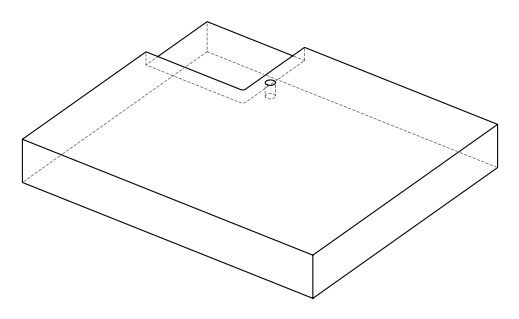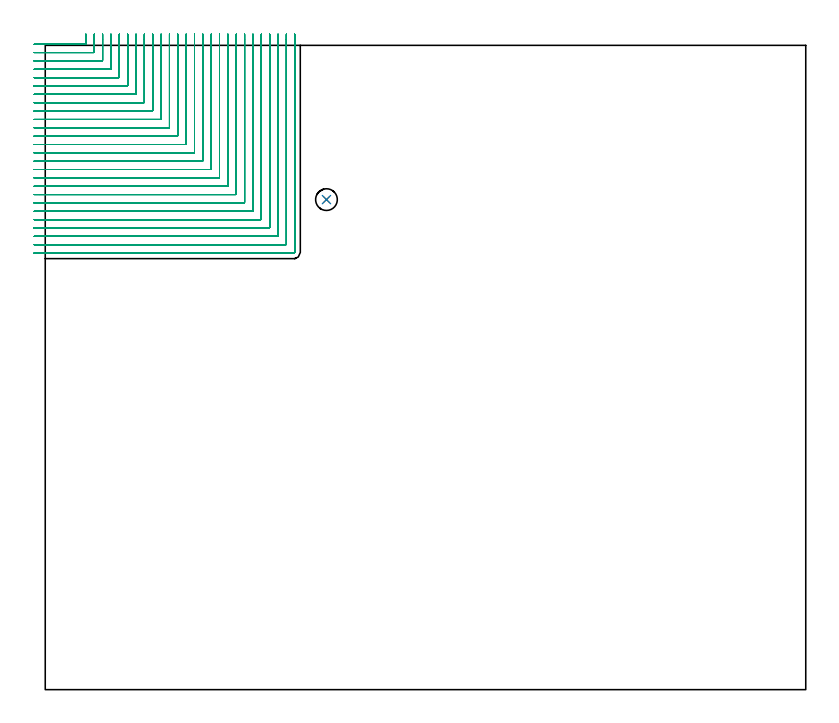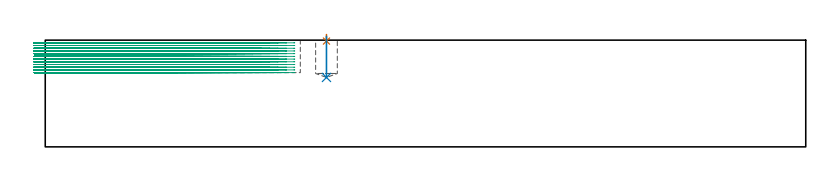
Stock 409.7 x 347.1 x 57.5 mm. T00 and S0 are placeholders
(PLAN: 3 operations, 2 tool changes, 99.3 min)
(1 SPOT_DRILL | STEP1POCKET | NXT0321_9005460120000 | 0.03 min | 0 mm3)
(2 DRILL_BLIND_HOLE_INTO_CENTER | STEP1POCKET | NXT0301_088 | 0.09 min | 2000 mm3)
(3 MILL_CORNER_NOTCH_RECTANGULAR | CORNER_NOTCH_RECTANGULAR | UGT0201_014 | Follow Part, ap 1.5, ae 75% | 99.13 min | 276246 mm3)
(TOOL NXT0321_9005460120000 | NC Spot Drill, 142deg, 12mm, Carbide, Uncoated | D12 PA142 FL30 Z2)
(TOOL NXT0301_088 | Carbide Drill 11.7mm [860.1-1170-035A1-MM 2214] | D11.7 PA140 FL55 Z2)
(TOOL UGT0201_014 | End mill 6 mm | D6 FL24 Z4)
(OP 1 SPOT_DRILL)
G17 G21 G94 G90
T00 M6
G54
G17 G0 G90 X151.5 Y264. S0 M3
G43 Z67.5 H0
G94 G81 G98 Z56.996 F250. R60.5
G80
M5
M2
(OP 2 DRILL_BLIND_HOLE_INTO_CENTER)
G17 G21 G94 G90
T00 M6
G54
G17 G0 G90 X151.5 Y264. S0 M3
G43 Z67.5 H1
G94 G81 G98 Z37.4 F250. R59.5
G80
M5
M2
(OP 3 MILL_CORNER_NOTCH_RECTANGULAR)
G17 G21 G94 G90
T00 M6
G54
G17 G0 G90 X-5.939 Y347.7 S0 M3
G43 Z67.5 H0
Z56.042
G94 G1 X-2.939 F250.
X21.607 F500.
G3 X21.9 Y347.993 R0.3
G1 Y350.1
Y353.1 F250.
G0 Z67.5
X-6. Y343.2
Z56.042
G1 X-3.
X26.107 F500.
G3 X26.4 Y343.493 R0.3
G1 Y350.1
Y353.1 F250.
G0 Z67.5
X-6. Y338.7
Z56.042
G1 X-3.
X30.607 F500.
G3 X30.9 Y338.993 R0.3
G1 Y350.1
Y353.1 F250.
G0 Z67.5
X-6. Y334.2
Z56.042
G1 X-3.
X35.106 F500.
G3 X35.4 Y334.494 R0.3
G1 Y350.1
Y353.1 F250.
G0 Z67.5
X-6. Y329.7
Z56.042
G1 X-3.
X39.606 F500.
G3 X39.9 Y329.994 R0.3
G1 Y350.1
Y353.1 F250.
G0 Z67.5
X-6. Y325.2
Z56.042
G1 X-3.
X44.106 F500.
G3 X44.4 Y325.494 R0.3
G1 Y350.1
Y353.1 F250.
G0 Z67.5
X-6. Y320.7
Z56.042
G1 X-3.
X48.606 F500.
G3 X48.9 Y320.994 R0.3
G1 Y350.1
Y353.1 F250.
G0 Z67.5
X-6. Y316.2
Z56.042
G1 X-3.
X53.106 F500.
G3 X53.4 Y316.494 R0.3
G1 Y350.1
Y353.1 F250.
G0 Z67.5
X-6. Y311.7
Z56.042
G1 X-3.
X57.605 F500.
G3 X57.9 Y311.995 R0.3
G1 Y350.1
Y353.1 F250.
G0 Z67.5
X-6. Y307.2
Z56.042
G1 X-3.
X62.105 F500.
G3 X62.4 Y307.495 R0.3
G1 Y350.1
Y353.1 F250.
G0 Z67.5
X-6. Y302.7
Z56.042
G1 X-3.
X66.605 F500.
G3 X66.9 Y302.995 R0.3
G1 Y350.1
Y353.1 F250.
G0 Z67.5
X-6. Y298.2
Z56.042
G1 X-3.
X71.105 F500.
G3 X71.4 Y298.495 R0.3
G1 Y350.1
Y353.1 F250.
G0 Z67.5
X-6. Y293.7
Z56.042
G1 X-3.
X75.605 F500.
G3 X75.9 Y293.995 R0.3
G1 Y350.1
Y353.1 F250.
G0 Z67.5
X-6. Y289.2
Z56.042
G1 X-3.
X80.105 F500.
G3 X80.4 Y289.495 R0.3
G1 Y350.1
Y353.1 F250.
G0 Z67.5
X-6. Y284.7
Z56.042
G1 X-3.
X84.604 F500.
G3 X84.9 Y284.996 R0.3
G1 Y350.1
Y353.1 F250.
G0 Z67.5
X-6. Y280.2
Z56.042
G1 X-3.
X89.104 F500.
G3 X89.4 Y280.496 R0.3
G1 Y350.1
Y353.1 F250.
G0 Z67.5
X-6. Y275.7
Z56.042
G1 X-3.
X93.604 F500.
G3 X93.9 Y275.996 R0.3
G1 Y350.1
Y353.1 F250.
G0 Z67.5
X-6. Y271.2
Z56.042
G1 X-3.
X98.104 F500.
G3 X98.4 Y271.496 R0.3
G1 Y350.1
Y353.1 F250.
G0 Z67.5
X-6. Y266.7
Z56.042
G1 X-3.
X102.604 F500.
G3 X102.9 Y266.996 R0.3
G1 Y350.1
Y353.1 F250.
G0 Z67.5
X-6. Y262.2
Z56.042
G1 X-3.
X107.103 F500.
G3 X107.4 Y262.497 R0.3
G1 Y350.1
Y353.1 F250.
G0 Z67.5
X-6. Y257.7
Z56.042
G1 X-3.
X111.603 F500.
G3 X111.9 Y257.997 R0.3
G1 Y350.1
Y353.1 F250.
G0 Z67.5
X-6. Y253.2
Z56.042
G1 X-3.
X116.103 F500.
G3 X116.4 Y253.497 R0.3
G1 Y350.1
Y353.1 F250.
G0 Z67.5
X-6. Y248.7
Z56.042
G1 X-3.
X120.603 F500.
G3 X120.9 Y248.997 R0.3
G1 Y350.1
Y353.1 F250.
G0 Z67.5
X-6. Y244.2
Z56.042
G1 X-3.
X125.103 F500.
G3 X125.4 Y244.497 R0.3
G1 Y350.1
Y353.1 F250.
G0 Z67.5
X-6. Y239.7
Z56.042
G1 X-3.
X129.603 F500.
G3 X129.9 Y239.997 R0.3
G1 Y350.1
Y353.1 F250.
G0 Z67.5
X-6. Y235.2
Z56.042
G1 X-3.
X134. F500.
G3 X134.4 Y235.6 R0.4
G1 Y350.1
Y353.1 F250.
G0 Z67.5
X-5.939 Y347.7
Z54.583
G1 X-2.939
X21.607 F500.
G3 X21.9 Y347.993 R0.3
G1 Y350.1
Y353.1 F250.
G0 Z67.5
X-6. Y343.2
Z54.583
G1 X-3.
X26.107 F500.
G3 X26.4 Y343.493 R0.3
G1 Y350.1
Y353.1 F250.
G0 Z67.5
X-6. Y338.7
Z54.583
G1 X-3.
X30.607 F500.
G3 X30.9 Y338.993 R0.3
G1 Y350.1
Y353.1 F250.
G0 Z67.5
X-6. Y334.2
Z54.583
G1 X-3.
X35.106 F500.
G3 X35.4 Y334.494 R0.3
G1 Y350.1
Y353.1 F250.
G0 Z67.5
X-6. Y329.7
Z54.583
G1 X-3.
X39.606 F500.
G3 X39.9 Y329.994 R0.3
G1 Y350.1
Y353.1 F250.
G0 Z67.5
X-6. Y325.2
Z54.583
G1 X-3.
X44.106 F500.
G3 X44.4 Y325.494 R0.3
G1 Y350.1
Y353.1 F250.
G0 Z67.5
X-6. Y320.7
Z54.583
G1 X-3.
X48.606 F500.
G3 X48.9 Y320.994 R0.3
G1 Y350.1
Y353.1 F250.
G0 Z67.5
X-6. Y316.2
Z54.583
G1 X-3.
X53.106 F500.
G3 X53.4 Y316.494 R0.3
G1 Y350.1
Y353.1 F250.
G0 Z67.5
X-6. Y311.7
Z54.583
G1 X-3.
X57.605 F500.
G3 X57.9 Y311.995 R0.3
G1 Y350.1
Y353.1 F250.
G0 Z67.5
X-6. Y307.2
Z54.583
G1 X-3.
X62.105 F500.
G3 X62.4 Y307.495 R0.3
G1 Y350.1
Y353.1 F250.
G0 Z67.5
X-6. Y302.7
Z54.583
G1 X-3.
X66.605 F500.
G3 X66.9 Y302.995 R0.3
G1 Y350.1
Y353.1 F250.
G0 Z67.5
X-6. Y298.2
Z54.583
G1 X-3.
X71.105 F500.
G3 X71.4 Y298.495 R0.3
G1 Y350.1
Y353.1 F250.
G0 Z67.5
X-6. Y293.7
Z54.583
G1 X-3.
X75.605 F500.
G3 X75.9 Y293.995 R0.3
G1 Y350.1
Y353.1 F250.
G0 Z67.5
X-6. Y289.2
Z54.583
G1 X-3.
X80.105 F500.
G3 X80.4 Y289.495 R0.3
G1 Y350.1
Y353.1 F250.
G0 Z67.5
X-6. Y284.7
Z54.583
G1 X-3.
X84.604 F500.
G3 X84.9 Y284.996 R0.3
G1 Y350.1
Y353.1 F250.
G0 Z67.5
X-6. Y280.2
Z54.583
G1 X-3.
X89.104 F500.
G3 X89.4 Y280.496 R0.3
G1 Y350.1
Y353.1 F250.
G0 Z67.5
X-6. Y275.7
Z54.583
G1 X-3.
X93.604 F500.
G3 X93.9 Y275.996 R0.3
G1 Y350.1
Y353.1 F250.
G0 Z67.5
X-6. Y271.2
Z54.583
G1 X-3.
X98.104 F500.
G3 X98.4 Y271.496 R0.3
G1 Y350.1
Y353.1 F250.
G0 Z67.5
X-6. Y266.7
Z54.583
G1 X-3.
X102.604 F500.
G3 X102.9 Y266.996 R0.3
G1 Y350.1
Y353.1 F250.
G0 Z67.5
X-6. Y262.2
Z54.583
G1 X-3.
X107.103 F500.
G3 X107.4 Y262.497 R0.3
G1 Y350.1
Y353.1 F250.
G0 Z67.5
X-6. Y257.7
Z54.583
G1 X-3.
X111.603 F500.
G3 X111.9 Y257.997 R0.3
G1 Y350.1
Y353.1 F250.
G0 Z67.5
X-6. Y253.2
Z54.583
G1 X-3.
X116.103 F500.
G3 X116.4 Y253.497 R0.3
G1 Y350.1
Y353.1 F250.
G0 Z67.5
X-6. Y248.7
Z54.583
G1 X-3.
X120.603 F500.
G3 X120.9 Y248.997 R0.3
G1 Y350.1
Y353.1 F250.
G0 Z67.5
X-6. Y244.2
Z54.583
G1 X-3.
X125.103 F500.
G3 X125.4 Y244.497 R0.3
G1 Y350.1
Y353.1 F250.
G0 Z67.5
X-6. Y239.7
Z54.583
G1 X-3.
X129.603 F500.
G3 X129.9 Y239.997 R0.3
G1 Y350.1
Y353.1 F250.
G0 Z67.5
X-6. Y235.2
Z54.583
G1 X-3.
X134. F500.
G3 X134.4 Y235.6 R0.4
G1 Y350.1
Y353.1 F250.
G0 Z67.5
X-5.939 Y347.7
Z53.125
G1 X-2.939
X21.607 F500.
G3 X21.9 Y347.993 R0.3
G1 Y350.1
Y353.1 F250.
G0 Z67.5
X-6. Y343.2
Z53.125
G1 X-3.
X26.107 F500.
G3 X26.4 Y343.493 R0.3
G1 Y350.1
Y353.1 F250.
G0 Z67.5
X-6. Y338.7
Z53.125
G1 X-3.
X30.607 F500.
G3 X30.9 Y338.993 R0.3
G1 Y350.1
Y353.1 F250.
G0 Z67.5
X-6. Y334.2
Z53.125
G1 X-3.
X35.106 F500.
G3 X35.4 Y334.494 R0.3
G1 Y350.1
Y353.1 F250.
G0 Z67.5
X-6. Y329.7
Z53.125
G1 X-3.
X39.606 F500.
G3 X39.9 Y329.994 R0.3
G1 Y350.1
Y353.1 F250.
G0 Z67.5
X-6. Y325.2
Z53.125
G1 X-3.
X44.106 F500.
G3 X44.4 Y325.494 R0.3
G1 Y350.1
Y353.1 F250.
G0 Z67.5
X-6. Y320.7
Z53.125
G1 X-3.
X48.606 F500.
G3 X48.9 Y320.994 R0.3
G1 Y350.1
Y353.1 F250.
G0 Z67.5
X-6. Y316.2
Z53.125
G1 X-3.
X53.106 F500.
G3 X53.4 Y316.494 R0.3
G1 Y350.1
Y353.1 F250.
G0 Z67.5
X-6. Y311.7
Z53.125
G1 X-3.
X57.605 F500.
G3 X57.9 Y311.995 R0.3
G1 Y350.1
Y353.1 F250.
G0 Z67.5
X-6. Y307.2
Z53.125
G1 X-3.
X62.105 F500.
G3 X62.4 Y307.495 R0.3
G1 Y350.1
Y353.1 F250.
G0 Z67.5
X-6. Y302.7
Z53.125
G1 X-3.
X66.605 F500.
G3 X66.9 Y302.995 R0.3
G1 Y350.1
Y353.1 F250.
G0 Z67.5
X-6. Y298.2
Z53.125
G1 X-3.
X71.105 F500.
G3 X71.4 Y298.495 R0.3
G1 Y350.1
Y353.1 F250.
G0 Z67.5
X-6. Y293.7
Z53.125
G1 X-3.
X75.605 F500.
G3 X75.9 Y293.995 R0.3
G1 Y350.1
Y353.1 F250.
G0 Z67.5
X-6. Y289.2
Z53.125
G1 X-3.
X80.105 F500.
G3 X80.4 Y289.495 R0.3
G1 Y350.1
Y353.1 F250.
G0 Z67.5
X-6. Y284.7
Z53.125
G1 X-3.
X84.604 F500.
G3 X84.9 Y284.996 R0.3
G1 Y350.1
Y353.1 F250.
G0 Z67.5
X-6. Y280.2
Z53.125
G1 X-3.
X89.104 F500.
G3 X89.4 Y280.496 R0.3
G1 Y350.1
Y353.1 F250.
G0 Z67.5
X-6. Y275.7
Z53.125
G1 X-3.
X93.604 F500.
G3 X93.9 Y275.996 R0.3
G1 Y350.1
Y353.1 F250.
G0 Z67.5
X-6. Y271.2
Z53.125
G1 X-3.
X98.104 F500.
G3 X98.4 Y271.496 R0.3
G1 Y350.1
Y353.1 F250.
G0 Z67.5
X-6. Y266.7
Z53.125
G1 X-3.
X102.604 F500.
G3 X102.9 Y266.996 R0.3
G1 Y350.1
Y353.1 F250.
G0 Z67.5
X-6. Y262.2
Z53.125
G1 X-3.
X107.103 F500.
G3 X107.4 Y262.497 R0.3
G1 Y350.1
Y353.1 F250.
G0 Z67.5
X-6. Y257.7
Z53.125
G1 X-3.
X111.603 F500.
G3 X111.9 Y257.997 R0.3
G1 Y350.1
Y353.1 F250.
G0 Z67.5
X-6. Y253.2
Z53.125
G1 X-3.
X116.103 F500.
G3 X116.4 Y253.497 R0.3
G1 Y350.1
Y353.1 F250.
G0 Z67.5
X-6. Y248.7
Z53.125
G1 X-3.
X120.603 F500.
G3 X120.9 Y248.997 R0.3
G1 Y350.1
Y353.1 F250.
G0 Z67.5
X-6. Y244.2
Z53.125
G1 X-3.
X125.103 F500.
G3 X125.4 Y244.497 R0.3
G1 Y350.1
Y353.1 F250.
G0 Z67.5
X-6. Y239.7
Z53.125
G1 X-3.
X129.603 F500.
G3 X129.9 Y239.997 R0.3
G1 Y350.1
Y353.1 F250.
G0 Z67.5
X-6. Y235.2
Z53.125
G1 X-3.
X134. F500.
G3 X134.4 Y235.6 R0.4
G1 Y350.1
Y353.1 F250.
G0 Z67.5
X-5.939 Y347.7
Z51.667
G1 X-2.939
X21.607 F500.
G3 X21.9 Y347.993 R0.3
G1 Y350.1
Y353.1 F250.
G0 Z67.5
X-6. Y343.2
Z51.667
G1 X-3.
X26.107 F500.
G3 X26.4 Y343.493 R0.3
G1 Y350.1
Y353.1 F250.
G0 Z67.5
X-6. Y338.7
Z51.667
G1 X-3.
X30.607 F500.
G3 X30.9 Y338.993 R0.3
G1 Y350.1
Y353.1 F250.
G0 Z67.5
X-6. Y334.2
Z51.667
G1 X-3.
X35.106 F500.
G3 X35.4 Y334.494 R0.3
G1 Y350.1
Y353.1 F250.
G0 Z67.5
X-6. Y329.7
Z51.667
G1 X-3.
X39.606 F500.
G3 X39.9 Y329.994 R0.3
G1 Y350.1
Y353.1 F250.
G0 Z67.5
X-6. Y325.2
Z51.667
G1 X-3.
X44.106 F500.
G3 X44.4 Y325.494 R0.3
G1 Y350.1
Y353.1 F250.
G0 Z67.5
X-6. Y320.7
Z51.667
G1 X-3.
X48.606 F500.
G3 X48.9 Y320.994 R0.3
G1 Y350.1
Y353.1 F250.
G0 Z67.5
X-6. Y316.2
Z51.667
G1 X-3.
X53.106 F500.
G3 X53.4 Y316.494 R0.3
G1 Y350.1
Y353.1 F250.
G0 Z67.5
X-6. Y311.7
Z51.667
G1 X-3.
X57.605 F500.
G3 X57.9 Y311.995 R0.3
G1 Y350.1
Y353.1 F250.
G0 Z67.5
X-6. Y307.2
Z51.667
G1 X-3.
X62.105 F500.
G3 X62.4 Y307.495 R0.3
G1 Y350.1
Y353.1 F250.
G0 Z67.5
X-6. Y302.7
Z51.667
G1 X-3.
X66.605 F500.
G3 X66.9 Y302.995 R0.3
G1 Y350.1
Y353.1 F250.
G0 Z67.5
X-6. Y298.2
Z51.667
G1 X-3.
X71.105 F500.
G3 X71.4 Y298.495 R0.3
G1 Y350.1
Y353.1 F250.
G0 Z67.5
X-6. Y293.7
Z51.667
G1 X-3.
X75.605 F500.
G3 X75.9 Y293.995 R0.3
G1 Y350.1
Y353.1 F250.
G0 Z67.5
X-6. Y289.2
Z51.667
G1 X-3.
X80.105 F500.
G3 X80.4 Y289.495 R0.3
G1 Y350.1
Y353.1 F250.
G0 Z67.5
X-6. Y284.7
Z51.667
G1 X-3.
X84.604 F500.
G3 X84.9 Y284.996 R0.3
G1 Y350.1
Y353.1 F250.
G0 Z67.5
X-6. Y280.2
Z51.667
G1 X-3.
X89.104 F500.
G3 X89.4 Y280.496 R0.3
G1 Y350.1
Y353.1 F250.
G0 Z67.5
X-6. Y275.7
Z51.667
G1 X-3.
X93.604 F500.
G3 X93.9 Y275.996 R0.3
G1 Y350.1
Y353.1 F250.
G0 Z67.5
X-6. Y271.2
Z51.667
G1 X-3.
X98.104 F500.
G3 X98.4 Y271.496 R0.3
G1 Y350.1
Y353.1 F250.
G0 Z67.5
X-6. Y266.7
Z51.667
G1 X-3.
X102.604 F500.
G3 X102.9 Y266.996 R0.3
G1 Y350.1
Y353.1 F250.
G0 Z67.5
X-6. Y262.2
Z51.667
G1 X-3.
X107.103 F500.
G3 X107.4 Y262.497 R0.3
G1 Y350.1
Y353.1 F250.
G0 Z67.5
X-6. Y257.7
Z51.667
G1 X-3.
X111.603 F500.
G3 X111.9 Y257.997 R0.3
G1 Y350.1
Y353.1 F250.
G0 Z67.5
X-6. Y253.2
Z51.667
G1 X-3.
X116.103 F500.
G3 X116.4 Y253.497 R0.3
G1 Y350.1
Y353.1 F250.
G0 Z67.5
X-6. Y248.7
Z51.667
G1 X-3.
X120.603 F500.
G3 X120.9 Y248.997 R0.3
G1 Y350.1
Y353.1 F250.
G0 Z67.5
X-6. Y244.2
Z51.667
G1 X-3.
X125.103 F500.
G3 X125.4 Y244.497 R0.3
G1 Y350.1
Y353.1 F250.
G0 Z67.5
X-6. Y239.7
Z51.667
G1 X-3.
X129.603 F500.
G3 X129.9 Y239.997 R0.3
G1 Y350.1
Y353.1 F250.
G0 Z67.5
X-6. Y235.2
Z51.667
G1 X-3.
X134. F500.
G3 X134.4 Y235.6 R0.4
G1 Y350.1
Y353.1 F250.
G0 Z67.5
X-5.939 Y347.7
Z50.208
G1 X-2.939
X21.607 F500.
G3 X21.9 Y347.993 R0.3
G1 Y350.1
Y353.1 F250.
G0 Z67.5
X-6. Y343.2
Z50.208
G1 X-3.
X26.107 F500.
G3 X26.4 Y343.493 R0.3
G1 Y350.1
Y353.1 F250.
G0 Z67.5
X-6. Y338.7
Z50.208
G1 X-3.
X30.607 F500.
G3 X30.9 Y338.993 R0.3
G1 Y350.1
Y353.1 F250.
G0 Z67.5
X-6. Y334.2
Z50.208
G1 X-3.
X35.106 F500.
G3 X35.4 Y334.494 R0.3
G1 Y350.1
Y353.1 F250.
G0 Z67.5
X-6. Y329.7
Z50.208
G1 X-3.
X39.606 F500.
G3 X39.9 Y329.994 R0.3
G1 Y350.1
Y353.1 F250.
G0 Z67.5
X-6. Y325.2
Z50.208
G1 X-3.
X44.106 F500.
G3 X44.4 Y325.494 R0.3
G1 Y350.1
Y353.1 F250.
G0 Z67.5
X-6. Y320.7
Z50.208
G1 X-3.
X48.606 F500.
G3 X48.9 Y320.994 R0.3
G1 Y350.1
Y353.1 F250.
G0 Z67.5
X-6. Y316.2
Z50.208
G1 X-3.
X53.106 F500.
G3 X53.4 Y316.494 R0.3
G1 Y350.1
Y353.1 F250.
G0 Z67.5
X-6. Y311.7
Z50.208
G1 X-3.
X57.605 F500.
G3 X57.9 Y311.995 R0.3
G1 Y350.1
Y353.1 F250.
G0 Z67.5
X-6. Y307.2
Z50.208
G1 X-3.
X62.105 F500.
G3 X62.4 Y307.495 R0.3
G1 Y350.1
Y353.1 F250.
G0 Z67.5
X-6. Y302.7
Z50.208
G1 X-3.
X66.605 F500.
G3 X66.9 Y302.995 R0.3
G1 Y350.1
Y353.1 F250.
G0 Z67.5
X-6. Y298.2
Z50.208
G1 X-3.
X71.105 F500.
G3 X71.4 Y298.495 R0.3
G1 Y350.1
Y353.1 F250.
G0 Z67.5
X-6. Y293.7
Z50.208
G1 X-3.
X75.605 F500.
G3 X75.9 Y293.995 R0.3
G1 Y350.1
Y353.1 F250.
G0 Z67.5
X-6. Y289.2
Z50.208
G1 X-3.
X80.105 F500.
G3 X80.4 Y289.495 R0.3
G1 Y350.1
Y353.1 F250.
G0 Z67.5
X-6. Y284.7
Z50.208
G1 X-3.
X84.604 F500.
G3 X84.9 Y284.996 R0.3
G1 Y350.1
Y353.1 F250.
G0 Z67.5
X-6. Y280.2
Z50.208
G1 X-3.
X89.104 F500.
G3 X89.4 Y280.496 R0.3
G1 Y350.1
Y353.1 F250.
G0 Z67.5
X-6. Y275.7
Z50.208
G1 X-3.
X93.604 F500.
G3 X93.9 Y275.996 R0.3
G1 Y350.1
Y353.1 F250.
G0 Z67.5
X-6. Y271.2
Z50.208
G1 X-3.
X98.104 F500.
G3 X98.4 Y271.496 R0.3
G1 Y350.1
Y353.1 F250.
G0 Z67.5
X-6. Y266.7
Z50.208
G1 X-3.
X102.604 F500.
G3 X102.9 Y266.996 R0.3
G1 Y350.1
Y353.1 F250.
G0 Z67.5
X-6. Y262.2
Z50.208
G1 X-3.
X107.103 F500.
G3 X107.4 Y262.497 R0.3
G1 Y350.1
Y353.1 F250.
G0 Z67.5
X-6. Y257.7
Z50.208
G1 X-3.
X111.603 F500.
G3 X111.9 Y257.997 R0.3
G1 Y350.1
Y353.1 F250.
G0 Z67.5
X-6. Y253.2
Z50.208
G1 X-3.
X116.103 F500.
G3 X116.4 Y253.497 R0.3
G1 Y350.1
Y353.1 F250.
G0 Z67.5
X-6. Y248.7
Z50.208
G1 X-3.
X120.603 F500.
G3 X120.9 Y248.997 R0.3
G1 Y350.1
Y353.1 F250.
G0 Z67.5
X-6. Y244.2
Z50.208
G1 X-3.
X125.103 F500.
G3 X125.4 Y244.497 R0.3
G1 Y350.1
Y353.1 F250.
G0 Z67.5
X-6. Y239.7
Z50.208
G1 X-3.
X129.603 F500.
G3 X129.9 Y239.997 R0.3
G1 Y350.1
Y353.1 F250.
G0 Z67.5
X-6. Y235.2
Z50.208
G1 X-3.
X134. F500.
G3 X134.4 Y235.6 R0.4
G1 Y350.1
Y353.1 F250.
G0 Z67.5
X-5.939 Y347.7
Z48.75
G1 X-2.939
X21.607 F500.
G3 X21.9 Y347.993 R0.3
G1 Y350.1
Y353.1 F250.
G0 Z67.5
X-6. Y343.2
Z48.75
G1 X-3.
X26.107 F500.
G3 X26.4 Y343.493 R0.3
G1 Y350.1
Y353.1 F250.
G0 Z67.5
X-6. Y338.7
Z48.75
G1 X-3.
X30.607 F500.
G3 X30.9 Y338.993 R0.3
G1 Y350.1
Y353.1 F250.
G0 Z67.5
X-6. Y334.2
Z48.75
G1 X-3.
X35.106 F500.
G3 X35.4 Y334.494 R0.3
G1 Y350.1
Y353.1 F250.
G0 Z67.5
X-6. Y329.7
Z48.75
G1 X-3.
X39.606 F500.
G3 X39.9 Y329.994 R0.3
G1 Y350.1
Y353.1 F250.
G0 Z67.5
X-6. Y325.2
Z48.75
G1 X-3.
X44.106 F500.
G3 X44.4 Y325.494 R0.3
G1 Y350.1
Y353.1 F250.
G0 Z67.5
X-6. Y320.7
Z48.75
G1 X-3.
X48.606 F500.
G3 X48.9 Y320.994 R0.3
G1 Y350.1
Y353.1 F250.
G0 Z67.5
X-6. Y316.2
Z48.75
G1 X-3.
X53.106 F500.
G3 X53.4 Y316.494 R0.3
G1 Y350.1
Y353.1 F250.
G0 Z67.5
X-6. Y311.7
Z48.75
G1 X-3.
X57.605 F500.
G3 X57.9 Y311.995 R0.3
G1 Y350.1
Y353.1 F250.
G0 Z67.5
X-6. Y307.2
Z48.75
G1 X-3.
X62.105 F500.
G3 X62.4 Y307.495 R0.3
G1 Y350.1
Y353.1 F250.
G0 Z67.5
X-6. Y302.7
Z48.75
G1 X-3.
X66.605 F500.
G3 X66.9 Y302.995 R0.3
G1 Y350.1
Y353.1 F250.
G0 Z67.5
X-6. Y298.2
Z48.75
G1 X-3.
X71.105 F500.
G3 X71.4 Y298.495 R0.3
G1 Y350.1
Y353.1 F250.
G0 Z67.5
X-6. Y293.7
Z48.75
G1 X-3.
X75.605 F500.
G3 X75.9 Y293.995 R0.3
G1 Y350.1
Y353.1 F250.
G0 Z67.5
X-6. Y289.2
Z48.75
G1 X-3.
X80.105 F500.
G3 X80.4 Y289.495 R0.3
G1 Y350.1
Y353.1 F250.
G0 Z67.5
X-6. Y284.7
Z48.75
G1 X-3.
X84.604 F500.
G3 X84.9 Y284.996 R0.3
G1 Y350.1
Y353.1 F250.
G0 Z67.5
X-6. Y280.2
Z48.75
G1 X-3.
X89.104 F500.
G3 X89.4 Y280.496 R0.3
G1 Y350.1
Y353.1 F250.
G0 Z67.5
X-6. Y275.7
Z48.75
G1 X-3.
X93.604 F500.
G3 X93.9 Y275.996 R0.3
G1 Y350.1
Y353.1 F250.
G0 Z67.5
X-6. Y271.2
Z48.75
G1 X-3.
X98.104 F500.
G3 X98.4 Y271.496 R0.3
G1 Y350.1
Y353.1 F250.
G0 Z67.5
X-6. Y266.7
Z48.75
G1 X-3.
X102.604 F500.
G3 X102.9 Y266.996 R0.3
G1 Y350.1
Y353.1 F250.
G0 Z67.5
X-6. Y262.2
Z48.75
G1 X-3.
X107.103 F500.
G3 X107.4 Y262.497 R0.3
G1 Y350.1
Y353.1 F250.
G0 Z67.5
X-6. Y257.7
Z48.75
G1 X-3.
X111.603 F500.
G3 X111.9 Y257.997 R0.3
G1 Y350.1
Y353.1 F250.
G0 Z67.5
X-6. Y253.2
Z48.75
G1 X-3.
X116.103 F500.
G3 X116.4 Y253.497 R0.3
G1 Y350.1
Y353.1 F250.
G0 Z67.5
X-6. Y248.7
Z48.75
G1 X-3.
X120.603 F500.
G3 X120.9 Y248.997 R0.3
G1 Y350.1
Y353.1 F250.
G0 Z67.5
X-6. Y244.2
Z48.75
G1 X-3.
X125.103 F500.
G3 X125.4 Y244.497 R0.3
G1 Y350.1
Y353.1 F250.
G0 Z67.5
X-6. Y239.7
Z48.75
G1 X-3.
X129.603 F500.
G3 X129.9 Y239.997 R0.3
G1 Y350.1
Y353.1 F250.
G0 Z67.5
X-6. Y235.2
Z48.75
G1 X-3.
X134. F500.
G3 X134.4 Y235.6 R0.4
G1 Y350.1
Y353.1 F250.
G0 Z67.5
X-5.939 Y347.7
Z47.292
G1 X-2.939
X21.607 F500.
G3 X21.9 Y347.993 R0.3
G1 Y350.1
Y353.1 F250.
G0 Z67.5
X-6. Y343.2
Z47.292
G1 X-3.
X26.107 F500.
G3 X26.4 Y343.493 R0.3
G1 Y350.1
Y353.1 F250.
G0 Z67.5
X-6. Y338.7
Z47.292
G1 X-3.
X30.607 F500.
G3 X30.9 Y338.993 R0.3
G1 Y350.1
Y353.1 F250.
G0 Z67.5
X-6. Y334.2
Z47.292
G1 X-3.
X35.106 F500.
G3 X35.4 Y334.494 R0.3
G1 Y350.1
Y353.1 F250.
G0 Z67.5
X-6. Y329.7
Z47.292
G1 X-3.
X39.606 F500.
G3 X39.9 Y329.994 R0.3
G1 Y350.1
Y353.1 F250.
G0 Z67.5
X-6. Y325.2
Z47.292
G1 X-3.
X44.106 F500.
G3 X44.4 Y325.494 R0.3
G1 Y350.1
Y353.1 F250.
G0 Z67.5
X-6. Y320.7
Z47.292
G1 X-3.
X48.606 F500.
G3 X48.9 Y320.994 R0.3
G1 Y350.1
Y353.1 F250.
G0 Z67.5
X-6. Y316.2
Z47.292
G1 X-3.
X53.106 F500.
G3 X53.4 Y316.494 R0.3
G1 Y350.1
Y353.1 F250.
G0 Z67.5
X-6. Y311.7
Z47.292
G1 X-3.
X57.605 F500.
G3 X57.9 Y311.995 R0.3
G1 Y350.1
Y353.1 F250.
G0 Z67.5
X-6. Y307.2
Z47.292
G1 X-3.
X62.105 F500.
G3 X62.4 Y307.495 R0.3
G1 Y350.1
Y353.1 F250.
G0 Z67.5
X-6. Y302.7
Z47.292
G1 X-3.
X66.605 F500.
G3 X66.9 Y302.995 R0.3
G1 Y350.1
Y353.1 F250.
G0 Z67.5
X-6. Y298.2
Z47.292
G1 X-3.
X71.105 F500.
G3 X71.4 Y298.495 R0.3
G1 Y350.1
Y353.1 F250.
G0 Z67.5
X-6. Y293.7
Z47.292
G1 X-3.
X75.605 F500.
G3 X75.9 Y293.995 R0.3
G1 Y350.1
Y353.1 F250.
G0 Z67.5
X-6. Y289.2
Z47.292
G1 X-3.
X80.105 F500.
G3 X80.4 Y289.495 R0.3
G1 Y350.1
Y353.1 F250.
G0 Z67.5
X-6. Y284.7
Z47.292
G1 X-3.
X84.604 F500.
G3 X84.9 Y284.996 R0.3
G1 Y350.1
Y353.1 F250.
G0 Z67.5
X-6. Y280.2
Z47.292
G1 X-3.
X89.104 F500.
G3 X89.4 Y280.496 R0.3
G1 Y350.1
Y353.1 F250.
G0 Z67.5
X-6. Y275.7
Z47.292
G1 X-3.
X93.604 F500.
G3 X93.9 Y275.996 R0.3
G1 Y350.1
Y353.1 F250.
G0 Z67.5
X-6. Y271.2
Z47.292
G1 X-3.
X98.104 F500.
G3 X98.4 Y271.496 R0.3
G1 Y350.1
Y353.1 F250.
G0 Z67.5
X-6. Y266.7
Z47.292
G1 X-3.
X102.604 F500.
G3 X102.9 Y266.996 R0.3
G1 Y350.1
Y353.1 F250.
G0 Z67.5
X-6. Y262.2
Z47.292
G1 X-3.
X107.103 F500.
G3 X107.4 Y262.497 R0.3
G1 Y350.1
Y353.1 F250.
G0 Z67.5
X-6. Y257.7
Z47.292
G1 X-3.
X111.603 F500.
G3 X111.9 Y257.997 R0.3
G1 Y350.1
Y353.1 F250.
G0 Z67.5
X-6. Y253.2
Z47.292
G1 X-3.
X116.103 F500.
G3 X116.4 Y253.497 R0.3
G1 Y350.1
Y353.1 F250.
G0 Z67.5
X-6. Y248.7
Z47.292
G1 X-3.
X120.603 F500.
G3 X120.9 Y248.997 R0.3
G1 Y350.1
Y353.1 F250.
G0 Z67.5
X-6. Y244.2
Z47.292
G1 X-3.
X125.103 F500.
G3 X125.4 Y244.497 R0.3
G1 Y350.1
Y353.1 F250.
G0 Z67.5
X-6. Y239.7
Z47.292
G1 X-3.
X129.603 F500.
G3 X129.9 Y239.997 R0.3
G1 Y350.1
Y353.1 F250.
G0 Z67.5
X-6. Y235.2
Z47.292
G1 X-3.
X134. F500.
G3 X134.4 Y235.6 R0.4
G1 Y350.1
Y353.1 F250.
G0 Z67.5
X-5.939 Y347.7
Z45.833
G1 X-2.939
X21.607 F500.
G3 X21.9 Y347.993 R0.3
G1 Y350.1
Y353.1 F250.
G0 Z67.5
X-6. Y343.2
Z45.833
G1 X-3.
X26.107 F500.
G3 X26.4 Y343.493 R0.3
G1 Y350.1
Y353.1 F250.
G0 Z67.5
X-6. Y338.7
Z45.833
G1 X-3.
X30.607 F500.
G3 X30.9 Y338.993 R0.3
G1 Y350.1
Y353.1 F250.
G0 Z67.5
X-6. Y334.2
Z45.833
G1 X-3.
X35.106 F500.
G3 X35.4 Y334.494 R0.3
G1 Y350.1
Y353.1 F250.
G0 Z67.5
X-6. Y329.7
Z45.833
G1 X-3.
X39.606 F500.
G3 X39.9 Y329.994 R0.3
G1 Y350.1
Y353.1 F250.
G0 Z67.5
X-6. Y325.2
Z45.833
G1 X-3.
X44.106 F500.
G3 X44.4 Y325.494 R0.3
G1 Y350.1
Y353.1 F250.
G0 Z67.5
X-6. Y320.7
Z45.833
G1 X-3.
X48.606 F500.
G3 X48.9 Y320.994 R0.3
G1 Y350.1
Y353.1 F250.
G0 Z67.5
X-6. Y316.2
Z45.833
G1 X-3.
X53.106 F500.
G3 X53.4 Y316.494 R0.3
G1 Y350.1
Y353.1 F250.
G0 Z67.5
X-6. Y311.7
Z45.833
G1 X-3.
X57.605 F500.
G3 X57.9 Y311.995 R0.3
G1 Y350.1
Y353.1 F250.
G0 Z67.5
X-6. Y307.2
Z45.833
G1 X-3.
X62.105 F500.
G3 X62.4 Y307.495 R0.3
G1 Y350.1
Y353.1 F250.
G0 Z67.5
X-6. Y302.7
Z45.833
G1 X-3.
X66.605 F500.
G3 X66.9 Y302.995 R0.3
G1 Y350.1
Y353.1 F250.
G0 Z67.5
X-6. Y298.2
Z45.833
G1 X-3.
X71.105 F500.
G3 X71.4 Y298.495 R0.3
G1 Y350.1
Y353.1 F250.
G0 Z67.5
X-6. Y293.7
Z45.833
G1 X-3.
X75.605 F500.
G3 X75.9 Y293.995 R0.3
G1 Y350.1
Y353.1 F250.
G0 Z67.5
X-6. Y289.2
Z45.833
G1 X-3.
X80.105 F500.
G3 X80.4 Y289.495 R0.3
G1 Y350.1
Y353.1 F250.
G0 Z67.5
X-6. Y284.7
Z45.833
G1 X-3.
X84.604 F500.
G3 X84.9 Y284.996 R0.3
G1 Y350.1
Y353.1 F250.
G0 Z67.5
X-6. Y280.2
Z45.833
G1 X-3.
X89.104 F500.
G3 X89.4 Y280.496 R0.3
G1 Y350.1
Y353.1 F250.
G0 Z67.5
X-6. Y275.7
Z45.833
G1 X-3.
X93.604 F500.
G3 X93.9 Y275.996 R0.3
G1 Y350.1
Y353.1 F250.
G0 Z67.5
X-6. Y271.2
Z45.833
G1 X-3.
X98.104 F500.
G3 X98.4 Y271.496 R0.3
G1 Y350.1
Y353.1 F250.
G0 Z67.5
X-6. Y266.7
Z45.833
G1 X-3.
X102.604 F500.
G3 X102.9 Y266.996 R0.3
G1 Y350.1
Y353.1 F250.
G0 Z67.5
X-6. Y262.2
Z45.833
G1 X-3.
X107.103 F500.
G3 X107.4 Y262.497 R0.3
G1 Y350.1
Y353.1 F250.
G0 Z67.5
X-6. Y257.7
Z45.833
G1 X-3.
X111.603 F500.
G3 X111.9 Y257.997 R0.3
G1 Y350.1
Y353.1 F250.
G0 Z67.5
X-6. Y253.2
Z45.833
G1 X-3.
X116.103 F500.
G3 X116.4 Y253.497 R0.3
G1 Y350.1
Y353.1 F250.
G0 Z67.5
X-6. Y248.7
Z45.833
G1 X-3.
X120.603 F500.
G3 X120.9 Y248.997 R0.3
G1 Y350.1
Y353.1 F250.
G0 Z67.5
X-6. Y244.2
Z45.833
G1 X-3.
X125.103 F500.
G3 X125.4 Y244.497 R0.3
G1 Y350.1
Y353.1 F250.
G0 Z67.5
X-6. Y239.7
Z45.833
G1 X-3.
X129.603 F500.
G3 X129.9 Y239.997 R0.3
G1 Y350.1
Y353.1 F250.
G0 Z67.5
X-6. Y235.2
Z45.833
G1 X-3.
X134. F500.
G3 X134.4 Y235.6 R0.4
G1 Y350.1
Y353.1 F250.
G0 Z67.5
X-5.939 Y347.7
Z44.375
G1 X-2.939
X21.607 F500.
G3 X21.9 Y347.993 R0.3
G1 Y350.1
Y353.1 F250.
G0 Z67.5
X-6. Y343.2
Z44.375
G1 X-3.
X26.107 F500.
G3 X26.4 Y343.493 R0.3
G1 Y350.1
Y353.1 F250.
G0 Z67.5
X-6. Y338.7
Z44.375
G1 X-3.
X30.607 F500.
G3 X30.9 Y338.993 R0.3
G1 Y350.1
Y353.1 F250.
G0 Z67.5
X-6. Y334.2
Z44.375
G1 X-3.
X35.106 F500.
G3 X35.4 Y334.494 R0.3
G1 Y350.1
Y353.1 F250.
G0 Z67.5
X-6. Y329.7
Z44.375
G1 X-3.
X39.606 F500.
G3 X39.9 Y329.994 R0.3
G1 Y350.1
Y353.1 F250.
G0 Z67.5
X-6. Y325.2
Z44.375
G1 X-3.
X44.106 F500.
G3 X44.4 Y325.494 R0.3
G1 Y350.1
Y353.1 F250.
G0 Z67.5
X-6. Y320.7
Z44.375
G1 X-3.
X48.606 F500.
G3 X48.9 Y320.994 R0.3
G1 Y350.1
Y353.1 F250.
G0 Z67.5
X-6. Y316.2
Z44.375
G1 X-3.
X53.106 F500.
G3 X53.4 Y316.494 R0.3
G1 Y350.1
Y353.1 F250.
G0 Z67.5
X-6. Y311.7
Z44.375
G1 X-3.
X57.605 F500.
G3 X57.9 Y311.995 R0.3
G1 Y350.1
Y353.1 F250.
G0 Z67.5
X-6. Y307.2
Z44.375
G1 X-3.
X62.105 F500.
G3 X62.4 Y307.495 R0.3
G1 Y350.1
Y353.1 F250.
G0 Z67.5
X-6. Y302.7
Z44.375
G1 X-3.
X66.605 F500.
G3 X66.9 Y302.995 R0.3
G1 Y350.1
Y353.1 F250.
G0 Z67.5
X-6. Y298.2
Z44.375
G1 X-3.
X71.105 F500.
G3 X71.4 Y298.495 R0.3
G1 Y350.1
Y353.1 F250.
G0 Z67.5
X-6. Y293.7
Z44.375
G1 X-3.
X75.605 F500.
G3 X75.9 Y293.995 R0.3
G1 Y350.1
Y353.1 F250.
G0 Z67.5
X-6. Y289.2
Z44.375
G1 X-3.
X80.105 F500.
G3 X80.4 Y289.495 R0.3
G1 Y350.1
Y353.1 F250.
G0 Z67.5
X-6. Y284.7
Z44.375
G1 X-3.
X84.604 F500.
G3 X84.9 Y284.996 R0.3
G1 Y350.1
Y353.1 F250.
G0 Z67.5
X-6. Y280.2
Z44.375
G1 X-3.
X89.104 F500.
G3 X89.4 Y280.496 R0.3
G1 Y350.1
Y353.1 F250.
G0 Z67.5
X-6. Y275.7
Z44.375
G1 X-3.
X93.604 F500.
G3 X93.9 Y275.996 R0.3
G1 Y350.1
Y353.1 F250.
G0 Z67.5
X-6. Y271.2
Z44.375
G1 X-3.
X98.104 F500.
G3 X98.4 Y271.496 R0.3
G1 Y350.1
Y353.1 F250.
G0 Z67.5
X-6. Y266.7
Z44.375
G1 X-3.
X102.604 F500.
G3 X102.9 Y266.996 R0.3
G1 Y350.1
Y353.1 F250.
G0 Z67.5
X-6. Y262.2
Z44.375
G1 X-3.
X107.103 F500.
G3 X107.4 Y262.497 R0.3
G1 Y350.1
Y353.1 F250.
G0 Z67.5
X-6. Y257.7
Z44.375
G1 X-3.
X111.603 F500.
G3 X111.9 Y257.997 R0.3
G1 Y350.1
Y353.1 F250.
G0 Z67.5
X-6. Y253.2
Z44.375
G1 X-3.
X116.103 F500.
G3 X116.4 Y253.497 R0.3
G1 Y350.1
Y353.1 F250.
G0 Z67.5
X-6. Y248.7
Z44.375
G1 X-3.
X120.603 F500.
G3 X120.9 Y248.997 R0.3
G1 Y350.1
Y353.1 F250.
G0 Z67.5
X-6. Y244.2
Z44.375
G1 X-3.
X125.103 F500.
G3 X125.4 Y244.497 R0.3
G1 Y350.1
Y353.1 F250.
G0 Z67.5
X-6. Y239.7
Z44.375
G1 X-3.
X129.603 F500.
G3 X129.9 Y239.997 R0.3
G1 Y350.1
Y353.1 F250.
G0 Z67.5
X-6. Y235.2
Z44.375
G1 X-3.
X134. F500.
G3 X134.4 Y235.6 R0.4
G1 Y350.1
Y353.1 F250.
G0 Z67.5
X-5.939 Y347.7
Z42.917
G1 X-2.939
X21.607 F500.
G3 X21.9 Y347.993 R0.3
G1 Y350.1
Y353.1 F250.
G0 Z67.5
X-6. Y343.2
Z42.917
G1 X-3.
X26.107 F500.
G3 X26.4 Y343.493 R0.3
G1 Y350.1
Y353.1 F250.
G0 Z67.5
X-6. Y338.7
Z42.917
G1 X-3.
X30.607 F500.
G3 X30.9 Y338.993 R0.3
G1 Y350.1
Y353.1 F250.
G0 Z67.5
X-6. Y334.2
Z42.917
G1 X-3.
X35.106 F500.
G3 X35.4 Y334.494 R0.3
G1 Y350.1
Y353.1 F250.
G0 Z67.5
X-6. Y329.7
Z42.917
G1 X-3.
X39.606 F500.
G3 X39.9 Y329.994 R0.3
G1 Y350.1
Y353.1 F250.
G0 Z67.5
X-6. Y325.2
Z42.917
G1 X-3.
X44.106 F500.
G3 X44.4 Y325.494 R0.3
G1 Y350.1
Y353.1 F250.
G0 Z67.5
X-6. Y320.7
Z42.917
G1 X-3.
X48.606 F500.
G3 X48.9 Y320.994 R0.3
G1 Y350.1
Y353.1 F250.
G0 Z67.5
X-6. Y316.2
Z42.917
G1 X-3.
X53.106 F500.
G3 X53.4 Y316.494 R0.3
G1 Y350.1
Y353.1 F250.
G0 Z67.5
X-6. Y311.7
Z42.917
G1 X-3.
X57.605 F500.
G3 X57.9 Y311.995 R0.3
G1 Y350.1
Y353.1 F250.
G0 Z67.5
X-6. Y307.2
Z42.917
G1 X-3.
X62.105 F500.
G3 X62.4 Y307.495 R0.3
G1 Y350.1
Y353.1 F250.
G0 Z67.5
X-6. Y302.7
Z42.917
G1 X-3.
X66.605 F500.
G3 X66.9 Y302.995 R0.3
G1 Y350.1
Y353.1 F250.
G0 Z67.5
X-6. Y298.2
Z42.917
G1 X-3.
X71.105 F500.
G3 X71.4 Y298.495 R0.3
G1 Y350.1
Y353.1 F250.
G0 Z67.5
X-6. Y293.7
Z42.917
G1 X-3.
X75.605 F500.
G3 X75.9 Y293.995 R0.3
G1 Y350.1
Y353.1 F250.
G0 Z67.5
X-6. Y289.2
Z42.917
G1 X-3.
X80.105 F500.
G3 X80.4 Y289.495 R0.3
G1 Y350.1
Y353.1 F250.
G0 Z67.5
X-6. Y284.7
Z42.917
G1 X-3.
X84.604 F500.
G3 X84.9 Y284.996 R0.3
G1 Y350.1
Y353.1 F250.
G0 Z67.5
X-6. Y280.2
Z42.917
G1 X-3.
X89.104 F500.
G3 X89.4 Y280.496 R0.3
G1 Y350.1
Y353.1 F250.
G0 Z67.5
X-6. Y275.7
Z42.917
G1 X-3.
X93.604 F500.
G3 X93.9 Y275.996 R0.3
G1 Y350.1
Y353.1 F250.
G0 Z67.5
X-6. Y271.2
Z42.917
G1 X-3.
X98.104 F500.
G3 X98.4 Y271.496 R0.3
G1 Y350.1
Y353.1 F250.
G0 Z67.5
X-6. Y266.7
Z42.917
G1 X-3.
X102.604 F500.
G3 X102.9 Y266.996 R0.3
G1 Y350.1
Y353.1 F250.
G0 Z67.5
X-6. Y262.2
Z42.917
G1 X-3.
X107.103 F500.
G3 X107.4 Y262.497 R0.3
G1 Y350.1
Y353.1 F250.
G0 Z67.5
X-6. Y257.7
Z42.917
G1 X-3.
X111.603 F500.
G3 X111.9 Y257.997 R0.3
G1 Y350.1
Y353.1 F250.
G0 Z67.5
X-6. Y253.2
Z42.917
G1 X-3.
X116.103 F500.
G3 X116.4 Y253.497 R0.3
G1 Y350.1
Y353.1 F250.
G0 Z67.5
X-6. Y248.7
Z42.917
G1 X-3.
X120.603 F500.
G3 X120.9 Y248.997 R0.3
G1 Y350.1
Y353.1 F250.
G0 Z67.5
X-6. Y244.2
Z42.917
G1 X-3.
X125.103 F500.
G3 X125.4 Y244.497 R0.3
G1 Y350.1
Y353.1 F250.
G0 Z67.5
X-6. Y239.7
Z42.917
G1 X-3.
X129.603 F500.
G3 X129.9 Y239.997 R0.3
G1 Y350.1
Y353.1 F250.
G0 Z67.5
X-6. Y235.2
Z42.917
G1 X-3.
X134. F500.
G3 X134.4 Y235.6 R0.4
G1 Y350.1
Y353.1 F250.
G0 Z67.5
X-5.939 Y347.7
Z41.458
G1 X-2.939
X21.607 F500.
G3 X21.9 Y347.993 R0.3
G1 Y350.1
Y353.1 F250.
G0 Z67.5
X-6. Y343.2
Z41.458
G1 X-3.
X26.107 F500.
G3 X26.4 Y343.493 R0.3
G1 Y350.1
Y353.1 F250.
G0 Z67.5
X-6. Y338.7
Z41.458
G1 X-3.
X30.607 F500.
G3 X30.9 Y338.993 R0.3
G1 Y350.1
Y353.1 F250.
G0 Z67.5
X-6. Y334.2
Z41.458
G1 X-3.
X35.106 F500.
G3 X35.4 Y334.494 R0.3
G1 Y350.1
Y353.1 F250.
G0 Z67.5
X-6. Y329.7
Z41.458
G1 X-3.
X39.606 F500.
G3 X39.9 Y329.994 R0.3
G1 Y350.1
Y353.1 F250.
G0 Z67.5
X-6. Y325.2
Z41.458
G1 X-3.
X44.106 F500.
G3 X44.4 Y325.494 R0.3
G1 Y350.1
Y353.1 F250.
G0 Z67.5
X-6. Y320.7
Z41.458
G1 X-3.
X48.606 F500.
G3 X48.9 Y320.994 R0.3
G1 Y350.1
Y353.1 F250.
G0 Z67.5
X-6. Y316.2
Z41.458
G1 X-3.
X53.106 F500.
G3 X53.4 Y316.494 R0.3
G1 Y350.1
Y353.1 F250.
G0 Z67.5
X-6. Y311.7
Z41.458
G1 X-3.
X57.605 F500.
G3 X57.9 Y311.995 R0.3
G1 Y350.1
Y353.1 F250.
G0 Z67.5
X-6. Y307.2
Z41.458
G1 X-3.
X62.105 F500.
G3 X62.4 Y307.495 R0.3
G1 Y350.1
Y353.1 F250.
G0 Z67.5
X-6. Y302.7
Z41.458
G1 X-3.
X66.605 F500.
G3 X66.9 Y302.995 R0.3
G1 Y350.1
Y353.1 F250.
G0 Z67.5
X-6. Y298.2
Z41.458
G1 X-3.
X71.105 F500.
G3 X71.4 Y298.495 R0.3
G1 Y350.1
Y353.1 F250.
G0 Z67.5
X-6. Y293.7
Z41.458
G1 X-3.
X75.605 F500.
G3 X75.9 Y293.995 R0.3
G1 Y350.1
Y353.1 F250.
G0 Z67.5
X-6. Y289.2
Z41.458
G1 X-3.
X80.105 F500.
G3 X80.4 Y289.495 R0.3
G1 Y350.1
Y353.1 F250.
G0 Z67.5
X-6. Y284.7
Z41.458
G1 X-3.
X84.604 F500.
G3 X84.9 Y284.996 R0.3
G1 Y350.1
Y353.1 F250.
G0 Z67.5
X-6. Y280.2
Z41.458
G1 X-3.
X89.104 F500.
G3 X89.4 Y280.496 R0.3
G1 Y350.1
Y353.1 F250.
G0 Z67.5
X-6. Y275.7
Z41.458
G1 X-3.
X93.604 F500.
G3 X93.9 Y275.996 R0.3
G1 Y350.1
Y353.1 F250.
G0 Z67.5
X-6. Y271.2
Z41.458
G1 X-3.
X98.104 F500.
G3 X98.4 Y271.496 R0.3
G1 Y350.1
Y353.1 F250.
G0 Z67.5
X-6. Y266.7
Z41.458
G1 X-3.
X102.604 F500.
G3 X102.9 Y266.996 R0.3
G1 Y350.1
Y353.1 F250.
G0 Z67.5
X-6. Y262.2
Z41.458
G1 X-3.
X107.103 F500.
G3 X107.4 Y262.497 R0.3
G1 Y350.1
Y353.1 F250.
G0 Z67.5
X-6. Y257.7
Z41.458
G1 X-3.
X111.603 F500.
G3 X111.9 Y257.997 R0.3
G1 Y350.1
Y353.1 F250.
G0 Z67.5
X-6. Y253.2
Z41.458
G1 X-3.
X116.103 F500.
G3 X116.4 Y253.497 R0.3
G1 Y350.1
Y353.1 F250.
G0 Z67.5
X-6. Y248.7
Z41.458
G1 X-3.
X120.603 F500.
G3 X120.9 Y248.997 R0.3
G1 Y350.1
Y353.1 F250.
G0 Z67.5
X-6. Y244.2
Z41.458
G1 X-3.
X125.103 F500.
G3 X125.4 Y244.497 R0.3
G1 Y350.1
Y353.1 F250.
G0 Z67.5
X-6. Y239.7
Z41.458
G1 X-3.
X129.603 F500.
G3 X129.9 Y239.997 R0.3
G1 Y350.1
Y353.1 F250.
G0 Z67.5
X-6. Y235.2
Z41.458
G1 X-3.
X134. F500.
G3 X134.4 Y235.6 R0.4
G1 Y350.1
Y353.1 F250.
G0 Z67.5
X-5.939 Y347.7
Z40.
G1 X-2.939
X21.607 F500.
G3 X21.9 Y347.993 R0.3
G1 Y350.1
Y353.1 F250.
G0 Z67.5
X-6. Y343.2
Z40.
G1 X-3.
X26.107 F500.
G3 X26.4 Y343.493 R0.3
G1 Y350.1
Y353.1 F250.
G0 Z67.5
X-6. Y338.7
Z40.
G1 X-3.
X30.607 F500.
G3 X30.9 Y338.993 R0.3
G1 Y350.1
Y353.1 F250.
G0 Z67.5
X-6. Y334.2
Z40.
G1 X-3.
X35.106 F500.
G3 X35.4 Y334.494 R0.3
G1 Y350.1
Y353.1 F250.
G0 Z67.5
X-6. Y329.7
Z40.
G1 X-3.
X39.606 F500.
G3 X39.9 Y329.994 R0.3
G1 Y350.1
Y353.1 F250.
G0 Z67.5
X-6. Y325.2
Z40.
G1 X-3.
X44.106 F500.
G3 X44.4 Y325.494 R0.3
G1 Y350.1
Y353.1 F250.
G0 Z67.5
X-6. Y320.7
Z40.
G1 X-3.
X48.606 F500.
G3 X48.9 Y320.994 R0.3
G1 Y350.1
Y353.1 F250.
G0 Z67.5
X-6. Y316.2
Z40.
G1 X-3.
X53.106 F500.
G3 X53.4 Y316.494 R0.3
G1 Y350.1
Y353.1 F250.
G0 Z67.5
X-6. Y311.7
Z40.
G1 X-3.
X57.605 F500.
G3 X57.9 Y311.995 R0.3
G1 Y350.1
Y353.1 F250.
G0 Z67.5
X-6. Y307.2
Z40.
G1 X-3.
X62.105 F500.
G3 X62.4 Y307.495 R0.3
G1 Y350.1
Y353.1 F250.
G0 Z67.5
X-6. Y302.7
Z40.
G1 X-3.
X66.605 F500.
G3 X66.9 Y302.995 R0.3
G1 Y350.1
Y353.1 F250.
G0 Z67.5
X-6. Y298.2
Z40.
G1 X-3.
X71.105 F500.
G3 X71.4 Y298.495 R0.3
G1 Y350.1
Y353.1 F250.
G0 Z67.5
X-6. Y293.7
Z40.
G1 X-3.
X75.605 F500.
G3 X75.9 Y293.995 R0.3
G1 Y350.1
Y353.1 F250.
G0 Z67.5
X-6. Y289.2
Z40.
G1 X-3.
X80.105 F500.
G3 X80.4 Y289.495 R0.3
G1 Y350.1
Y353.1 F250.
G0 Z67.5
X-6. Y284.7
Z40.
G1 X-3.
X84.604 F500.
G3 X84.9 Y284.996 R0.3
G1 Y350.1
Y353.1 F250.
G0 Z67.5
X-6. Y280.2
Z40.
G1 X-3.
X89.104 F500.
G3 X89.4 Y280.496 R0.3
G1 Y350.1
Y353.1 F250.
G0 Z67.5
X-6. Y275.7
Z40.
G1 X-3.
X93.604 F500.
G3 X93.9 Y275.996 R0.3
G1 Y350.1
Y353.1 F250.
G0 Z67.5
X-6. Y271.2
Z40.
G1 X-3.
X98.104 F500.
G3 X98.4 Y271.496 R0.3
G1 Y350.1
Y353.1 F250.
G0 Z67.5
X-6. Y266.7
Z40.
G1 X-3.
X102.604 F500.
G3 X102.9 Y266.996 R0.3
G1 Y350.1
Y353.1 F250.
G0 Z67.5
X-6. Y262.2
Z40.
G1 X-3.
X107.103 F500.
G3 X107.4 Y262.497 R0.3
G1 Y350.1
Y353.1 F250.
G0 Z67.5
X-6. Y257.7
Z40.
G1 X-3.
X111.603 F500.
G3 X111.9 Y257.997 R0.3
G1 Y350.1
Y353.1 F250.
G0 Z67.5
X-6. Y253.2
Z40.
G1 X-3.
X116.103 F500.
G3 X116.4 Y253.497 R0.3
G1 Y350.1
Y353.1 F250.
G0 Z67.5
X-6. Y248.7
Z40.
G1 X-3.
X120.603 F500.
G3 X120.9 Y248.997 R0.3
G1 Y350.1
Y353.1 F250.
G0 Z67.5
X-6. Y244.2
Z40.
G1 X-3.
X125.103 F500.
G3 X125.4 Y244.497 R0.3
G1 Y350.1
Y353.1 F250.
G0 Z67.5
X-6. Y239.7
Z40.
G1 X-3.
X129.603 F500.
G3 X129.9 Y239.997 R0.3
G1 Y350.1
Y353.1 F250.
G0 Z67.5
X-6. Y235.2
Z40.
G1 X-3.
X134. F500.
G3 X134.4 Y235.6 R0.4
G1 Y350.1
Y353.1 F250.
G0 Z67.5
M5
M2
